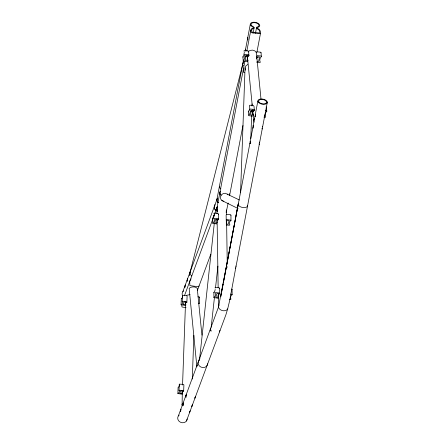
<?xml version="1.0" encoding="UTF-8"?>
<svg xmlns="http://www.w3.org/2000/svg" width="445" height="445" viewBox="0 0 445 445"><rect width="100%" height="100%" fill="white"/><g stroke="black" fill="none" stroke-linecap="round" stroke-linejoin="round"><path stroke-width="0.67" d="M245.79 50.947L245.562 49.15L247.832 37.413L247.982 39.36L247.67 39.917L247.381 39.605M182.689 393.764L181.927 394.164L177.872 393.558L178.1 387.339L178.851 386.961L179.502 385.209M185.893 304.964L185.131 305.365L181.076 304.764L181.304 298.545L182.055 298.167L182.706 296.415M181.738 304.297L181.955 306.978L186.038 307.684M177.872 393.558C178.784 393.224 180.236 391.105 179.001 390.515L179.291 384.124L183.474 384.38L183.896 384.903L183.668 391.116C182.111 392.679 182.734 390.026 180.67 390.966L179.808 393.302L181.482 393.569L182.055 393.013L182.684 393.68M181.076 304.764C181.988 304.43 183.44 302.311 182.205 301.721L182.494 295.33L186.678 295.58L187.1 296.103L186.872 302.322C185.315 303.885 185.938 301.232 183.874 302.172L183.012 304.502L184.686 304.769L185.259 304.213L185.888 304.886M182.055 393.013L182.133 390.938M185.259 304.213L185.337 302.144M182.088 405.562L182.322 391.261M182.55 385.02L185.559 301.799M192.29 379.068L193.87 335.38M198.715 303.629L199.316 303.318L199.538 297.104L197.969 296.754M240.578 192.524L245.062 67.707L245.996 65.76L247.787 64.453M250.802 138.579L251.625 115.683M251.77 111.523L251.82 110.132M251.97 105.971L252.048 103.891M199.494 359.938L214.29 223.323M211.153 327.342L214.418 297.761M215.558 287.442L217.911 266.121M235.411 267.773L235.65 268.407L229.559 301.054L227.974 307.656A4.812 3.538 14.2 0 1 223.279 310.749A4.812 3.538 14.2 0 1 218.484 306.655M243.415 60.425L216.826 199.966L217.494 201.891L218.373 202.659M217.31 211.414L216.949 207.904L245.028 60.559M226.483 211.842L226.455 210.073L226.182 212.337L228.168 203.02M220.714 296.715L221.354 293.322L220.714 296.726M221.61 291.964L223.151 283.821M223.407 282.464L238.158 204.439L224.703 275.817M245.44 56.432L246.452 56.537L247.014 55.458L247.398 59.285L248.032 60.47L247.281 61.421L243.554 61.032L243.226 60.665L242.848 56.832L243.593 56.07L244.305 52.315M243.226 60.665L243.287 60.331C244.722 59.496 245.434 56.159 244.311 54.958L244.828 54.34L248.555 54.724L248.983 55.653L247.871 56.799L247.726 55.653L245.985 55.636M247.759 37.619L250.279 24.403M246.057 55.141L245.151 60.019L246.83 60.364L247.398 59.285M246.836 51.075L250.835 30.065L251.386 28.853L253.161 27.94L253.339 27.523L252.877 26.939A4.812 2.581 10.8 0 1 251.219 22.817A4.812 2.581 10.8 0 1 258.489 23.574A4.812 2.581 10.8 0 1 257.622 27.434L257.271 27.935L257.533 28.397C259.485 29.164 260.776 31.017 260.536 33.153L256.921 52.126M253.094 33.03L254.123 27.607L253.233 26.6A4.016 2.153 10.8 0 1 251.853 23.162A4.016 2.153 10.8 0 1 257.916 23.791A4.016 2.153 10.8 0 1 257.193 27.017L256.67 27.151L255.447 33.275M229.587 195.555L229.431 193.981L229.587 195.555L242.937 125.501M253.461 115.305L252.71 116.106L248.983 115.722L248.338 111.189C249.884 110.532 249.873 107.117 249.573 106.16M249.356 105.815L249.879 105.198L253.6 105.582L254.028 106.511L254.351 110.477L253.294 111.484L253.155 110.338L251.414 110.321L250.58 114.704L252.254 115.049L252.821 113.97L252.443 110.143L251.876 111.222L250.869 111.117M248.655 115.35L248.716 115.016C250.151 114.187 250.863 110.844 249.74 109.642L250.257 109.025L253.984 109.409L254.407 110.338M260.976 52.905L260.709 52.199L256.982 51.815L256.225 52.616L257.049 57.655L257.438 57.627L257.811 56.699L259.491 57.043L258.656 61.427L256.915 61.41M261.037 52.571L261.354 56.732C259.919 57.561 259.207 60.904 260.331 62.105L259.813 62.723L256.709 62.4M226.549 265.376L226.694 265.098L226.244 267.651L226.644 267.573L226.828 266.611L226.549 265.376L250.307 141.171L250.257 143.646L249.773 143.496M250.162 141.449L253.266 125.64L253.216 128.115L252.732 127.965M253.122 125.918L255.469 114.076L255.424 116.551L254.935 116.395M255.324 114.354L257.839 101.165M221.616 292.003L223.162 283.91M223.418 282.564L224.447 277.168M235.65 268.407L259.263 144.48L259.029 143.841M259.263 144.48L262.222 128.95L261.988 128.31M262.222 128.95L264.425 117.385L264.191 116.746M264.425 117.385L267.328 102.155M266.399 107.59L266.132 106.889M266.466 107.256L266.783 111.417C265.348 112.251 264.636 115.589 265.76 116.79L265.237 117.413L263.996 117.28M226.16 267.423L218.779 305.52M189.236 275.694L243.599 60.865M216.832 223.963L212.777 223.273L212.699 218.072L213.455 217.477L214.334 214.001M212.777 223.273L212.844 223.006C214.173 222.55 215.052 219.602 213.923 218.745L214.451 218.261L218.178 218.645L218.595 219.396L217.705 220.231L217.344 220.142L217.338 219.368L215.591 219.324L214.713 222.8L216.392 223.106L217.166 222.361M230.888 215.313L230.627 214.751L226.9 214.362L226.138 214.991L226.221 220.308L226.644 221.165L227.423 220.42L229.097 220.726L228.218 224.202L226.316 224.007L226.305 220.637M230.955 215.052L230.966 220.514C229.642 220.976 228.763 223.924 229.887 224.781L229.364 225.265L226.26 224.942M218.745 297.633L217.983 298.256L213.928 297.566L213.85 292.365L214.607 291.77L215.191 289.45M213.928 297.566L213.995 297.305C215.324 296.843 216.198 293.895 215.074 293.038L215.603 292.554L219.329 292.944L219.741 293.689L218.857 294.529L218.495 294.44L218.489 293.661L216.743 293.617L215.864 297.093L217.538 297.405L218.117 296.554L218.74 297.516M232.04 289.612L231.778 289.044M232.106 289.35L232.118 294.812C230.794 295.274 229.915 298.217 231.038 299.073L230.516 299.557L229.27 299.429M254.123 27.607L253.934 28.308L252.17 29.07L251.625 30.149L252.137 32.218L259.429 32.974L259.541 30.972L258.767 29.754L256.815 28.602L256.481 27.851M245.223 51.097L245.562 49.15M218.184 307.873L178.384 415.891M227.673 308.863L225.888 314.804L186.449 421.037M185.365 284.911L184.948 287.359L184.731 286.697L185.181 285.406M187.668 278.687L187.523 281.212L187.239 281.212L187.011 280.534L187.479 279.204M199.26 359.504L199.955 358.331M190.176 410.818L189.52 412.66L189.77 411.909M192.463 404.633L191.806 406.474L192.056 405.729M195.533 396.334L194.877 398.175L195.127 397.43M250.557 143.574L250.763 142.984M226.944 267.501L227.15 266.911M219.635 331.191L219.385 331.942L219.964 330.329M196.929 366.83L196.812 366.085L197.424 365.134M182.828 291.686L217.438 198.147L216.826 199.939L217.494 201.869L218.373 202.636M184.425 295.814L214.179 215.397M197.385 290.485L210.813 254.195M214.368 214.852L213.9 216.114L214.284 215.107M214.84 213.589L217.371 206.78L216.954 207.91L217.321 211.408M182.205 301.721L182.728 301.41L186.455 301.799L186.872 302.322M199.538 297.104L199.138 297.416M179.001 390.515L179.524 390.204L183.251 390.593L183.668 391.116M182.561 405.879L183.145 404.299M216.949 207.904L217.383 206.747M248.544 51.965L248.177 50.897L244.45 50.508L243.994 50.797L244.144 51.47M243.771 68.836L243.22 70.049L243.426 72.146L244.461 72.796M221.132 195.216L220.097 194.571L219.891 192.474L220.436 191.267M253.962 122.23L253.706 120.167L254.724 118.237M218.451 214.306L218.095 213.444L214.368 213.06L213.845 213.544L214.245 213.861M219.602 288.599L219.246 287.743L215.519 287.353L215.063 287.576L215.202 288.115M199.065 285.951L198.053 286.736L189.865 285.601L189.698 281.563L190.449 279.555L191.15 278.882M217.644 209.172L216.954 210.185L217.004 213.661M218.673 307.723L218.439 306.071L219.129 305.059M260.536 33.153L259.607 33.598L252.081 32.819L251.047 32.168L250.835 30.065M181.844 404.433L183.54 403.242M226.216 220.192L226.983 219.563L231.033 220.253M248.099 51.687L250.118 50.407L252.588 50.118L254.863 50.897L256.32 52.543M258.278 57.594L256.537 57.583M186.789 295.252L190.054 294.635M265.27 110.583L266.844 111.083M230.616 294.117L232.184 294.546M179.624 384.536L179.224 384.302M239.349 199.966L225.342 193.263L223.179 193.586L221.388 194.893L220.453 196.84L220.625 198.898L221.855 200.523L238.119 208.555M221.855 200.523L223.818 201.273M252.821 113.97L253.455 115.155M198.987 303.101L199.316 303.318M181.304 298.545L181.632 298.762M212.699 218.072L213.027 218.373M213.85 292.365L214.179 292.671M264.519 115.016L264.814 115.338M262.316 126.58L262.611 126.903M259.357 142.111L259.652 142.433M235.744 266.038L236.039 266.36M261.415 56.398L261.087 56.031L257.36 55.642L256.609 56.593M242.848 56.832L243.176 57.205M248.271 111.523L248.605 111.89M220.447 194.977L219.891 192.468M245.573 70.221L245.062 67.707M227.306 194.014L227.896 194.793M211.314 331.102L210.93 330.29M183.351 404.822L183.412 405.128M226.288 210.073L226.499 214.646M189.32 289.745L189.164 288.616L190.11 287.603C192.368 286.574 195.394 286.519 197.257 288.349L201.924 335.13M256.848 57.349L261.015 99.202M256.52 57.711L256.648 58.985M248.599 51.826L248.983 55.653M247.743 55.525L247.871 56.799M253.172 110.21L253.294 111.484M247.292 55.675L252.27 105.76M252.682 109.876L253.706 120.167M189.325 290.296L196.812 366.09M226.594 220.898L227.239 262.589M218.512 214.195L218.595 219.396M219.663 288.488L219.741 293.689M218.595 293.283L218.617 294.584M217.093 219.218L218.156 288.01M218.245 293.567L218.439 306.071M216.915 219.012L216.965 222.261M218.1 295.257L218.117 296.554M207.581 363.76A4.812 4.244 20.3 0 1 200.879 367.042A4.812 4.244 20.3 0 1 199.588 359.888M187.161 418.956A4.812 4.244 20.3 0 1 180.459 422.233A4.812 4.244 20.3 0 1 179.168 415.085M191.767 275.989A4.812 4.244 20.3 0 1 190.738 270.31M182.678 295.975A4.812 4.244 20.3 0 1 183.618 290.88M220.904 188.819A4.812 2.581 10.8 0 1 219.329 186.805M247.654 205.418A4.812 2.581 10.8 0 1 241.93 207.348A4.812 2.581 10.8 0 1 238.665 203.17M243.426 65.771A4.812 2.581 10.8 0 1 243.165 63.129M180.898 409.194L180.664 411.736L180.281 410.924L180.898 409.194M183.184 403.014L182.951 405.556L182.567 404.739L183.184 403.014M186.255 394.709L186.027 397.252L185.637 396.439L186.255 394.709M210.763 328.477L210.53 331.019L210.14 330.207L210.763 328.477M214.946 204.85A4.812 4.244 20.4 0 0 216.47 210.891A4.812 4.244 20.3 0 1 214.952 204.861M259.263 102.406A4.016 2.153 10.8 0 0 266.121 103.118A4.016 2.153 10.8 0 0 262.366 99.452A4.016 2.153 10.8 0 0 259.263 102.406M258.606 102.556A4.812 2.581 10.8 0 0 266.822 103.407A4.812 2.581 10.8 0 0 262.322 99.013A4.812 2.581 10.8 0 0 258.606 102.556"/></g></svg>
